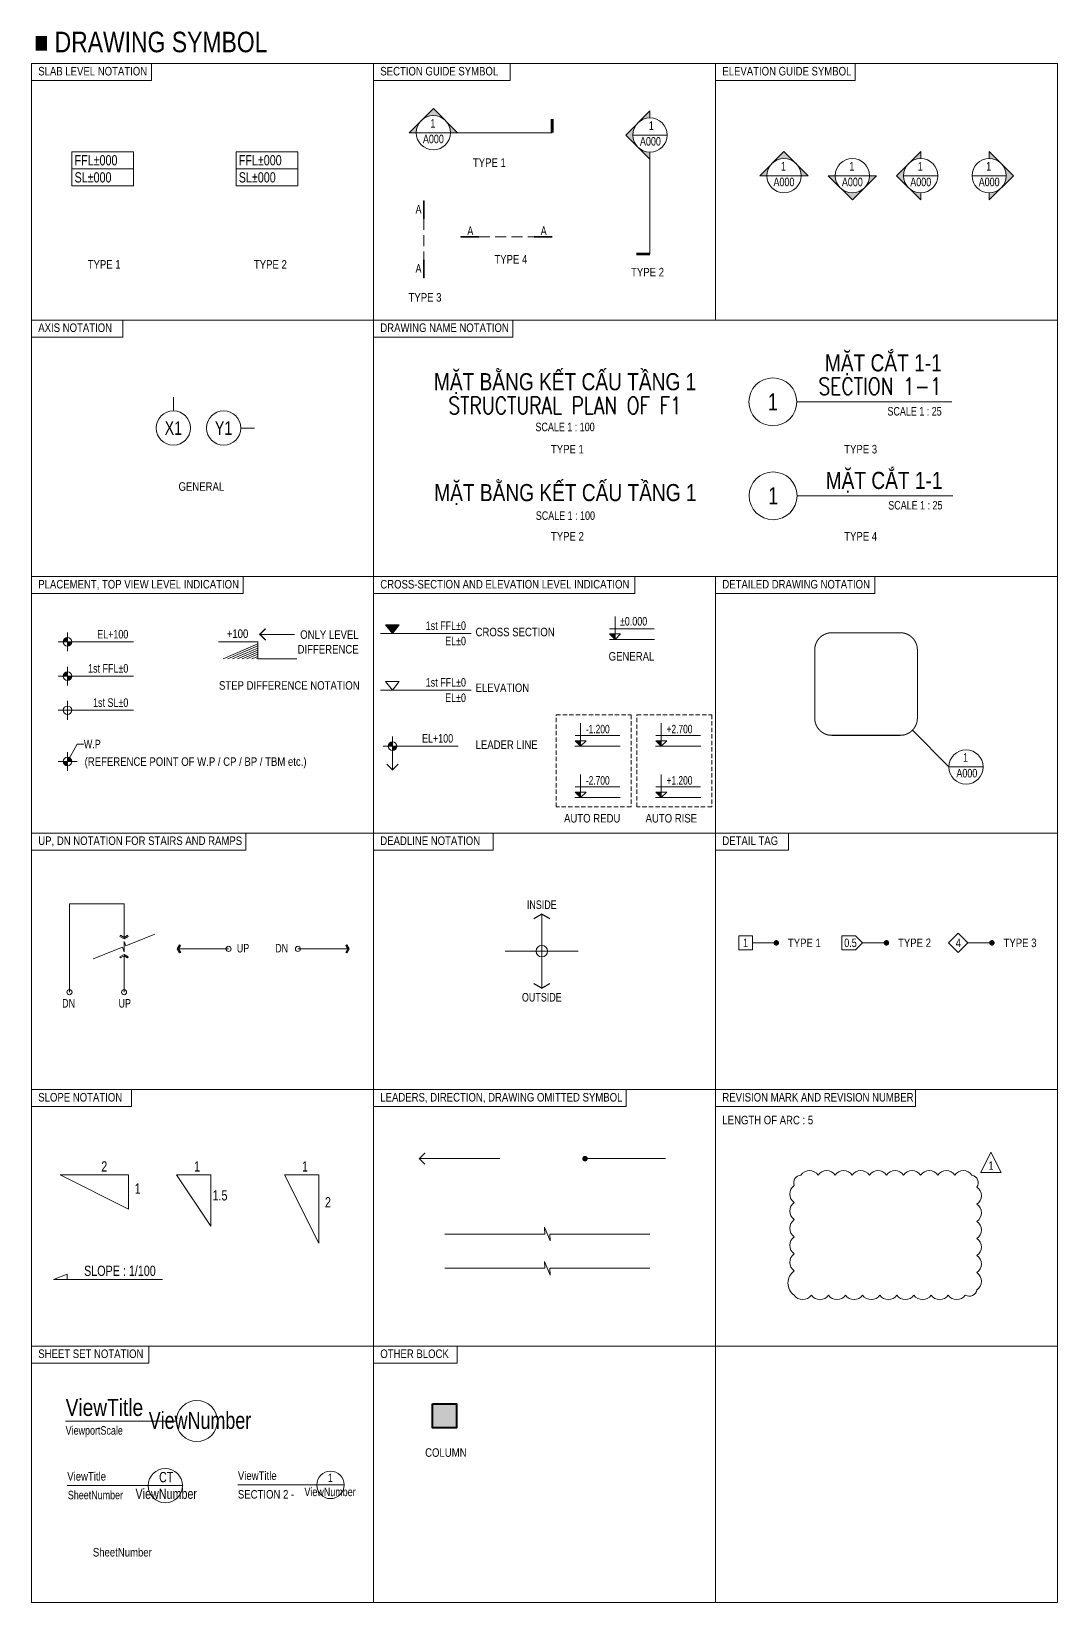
# Model space of a CAD drawing. Header units: millimetres. Extents: x -247377 to 927516, y -864259 to 155594.
# Drawn here: x -221923 to -191923, y 109657 to 155594 of the extents above; entities that cross this region are included whole.
import ezdxf
from ezdxf.enums import TextEntityAlignment as Align

# ---------------------------------------------------------------- set-up
doc = ezdxf.new("R2010")
doc.units = ezdxf.units.MM
doc.header["$MEASUREMENT"] = 0
for name, pattern in [('CEN', [62, 60, -1, 0, -1]), ('CENTER2', [1.125, 0.75, -0.125, 0.125, -0.125]), ('DASHED', [19.05, 12.7, -6.35]), ('HIDDEN2', [4.7625, 3.175, -1.5875])]:
    doc.linetypes.add(name, pattern=pattern)
for name, color, linetype, lineweight in [('NDC_FRAME', 7, 'Continuous', 20), ('NDC_S-COLUMN', 4, 'Continuous', 40), ('NDC_S_ANNO', 7, 'Continuous', 20), ('NDC_S_AXIS', 5, 'CENTER2', 13), ('NDC_S_DIM', 1, 'Continuous', 15), ('NDC_S_ENG TITLE', 3, 'Continuous', 20), ('NDC_S_HATCH COLUMN AND WALL', 251, 'Continuous', 13), ('NDC_S_HIDDEN', 8, 'HIDDEN2', 13), ('NDC_S_OPENING2', 9, 'DASHED', 13), ('NDC_S_SYMBOL', 1, 'Continuous', 15), ('NDC_S_TEXT SYMBOL', 7, 'Continuous', 20), ('NDC_S_THIN LINE', 8, 'Continuous', 9), ('NDC_S_VN TEXT', 7, 'Continuous', 20), ('NDC_S_VN TITLE', 6, 'Continuous', 35)]:
    doc.layers.add(name, color=color, linetype=linetype, lineweight=lineweight)
doc.layers.add('NDC_S_REVISION', color=18, linetype='Continuous', lineweight=20, plot=False)
doc.styles.add('kata_text', font='arial.ttf', dxfattribs={"width": 0.8})
doc.styles.add('NDC_ANNO', font='', dxfattribs={"width": 0.8})
doc.styles.add('NDC_DIM', font='', dxfattribs={"width": 0.75})
doc.styles.add('NDC_EN TXT', font='romans.shx', dxfattribs={"width": 0.8})
doc.styles.add('NDC_VIE TXT', font='arial.ttf', dxfattribs={"width": 0.8})
doc.styles.get('NDC_ANNO').set_extended_font_data('Dotum')
doc.styles.get('NDC_DIM').set_extended_font_data('Dotum')

# ---------------------------------------------------------------- blocks, each defined once
blk = doc.blocks.new('kata_block_CT')
blk.add_hatch(color=256).paths.add_polyline_path([(0, 1.6), (-1.61, 1.6), (0, 0)])
at = {"ltscale": 50}
h = blk.add_hatch(dxfattribs=at)
h.set_pattern_fill('ANSI31', color=8, scale=1.406251, style=0)
h.set_pattern_definition([(45, (0, 5e-12), (-3.157, 3.157), [])])
h.paths.add_polyline_path([(0, 1.6), (0, 0), (1.61, 1.6)])
at = {"color": 8, "ltscale": 50}
for p, q in [((11.56, 0), (-1.64, 0)), ((-1.59, 3.14), (11.47, 3.14))]:
    blk.add_line(p, q, dxfattribs=at)
for points in [[(0, 6.69), (0, 0)], [(0, 0), (-1.61, 1.6), (0, 1.6)], [(0, 0), (1.61, 1.6), (0, 1.6)]]:
    blk.add_lwpolyline(points, dxfattribs=at)
at = {"color": 3, "style": 'kata_text', "width": 0.8}
blk.add_attdef('CT', (1.41, 4.07), '', height=2.5, dxfattribs=at)
blk = doc.blocks.new('*U644')
at = {"layer": 'NDC_S_ANNO'}
blk.add_line((0, 0), (-32.36, 0), dxfattribs=at)
blk.add_circle((6, 0), 6, dxfattribs=at)
at = {"layer": 'NDC_S_TEXT SYMBOL', "color": 6, "linetype": 'ByBlock', "lineweight": -2, "style": 'NDC_VIE TXT', "width": 0.8, "flags": 8}
blk.add_attdef('VIEWTITLE', (-32.36, 1.47), '', height=5, dxfattribs=at)
at = {"layer": 'NDC_S_TEXT SYMBOL', "color": 0, "linetype": 'ByBlock', "lineweight": -2, "style": 'NDC_ANNO', "width": 0.8, "flags": 8}
blk.add_attdef('NO.', text='', height=5, dxfattribs=at).set_placement((6.92, 0.28), align=Align.MIDDLE)
at = {"layer": 'NDC_S_TEXT SYMBOL', "color": 3, "lineweight": 25, "style": 'NDC_ANNO', "width": 0.8, "flags": 8}
blk.add_attdef('SCALE', (-32.36, -4), '', height=2.5, dxfattribs=at)
blk = doc.blocks.new('*U645')
at = {"layer": 'NDC_S_ANNO'}
blk.add_line((10, 0), (-23.67, 0), dxfattribs=at)
blk.add_circle((5, 0), 5, dxfattribs=at)
at = {"layer": 'NDC_S_TEXT SYMBOL', "color": 6, "linetype": 'ByBlock', "lineweight": -2, "style": 'NDC_VIE TXT', "width": 0.8, "flags": 8}
blk.add_attdef('VIEWTITLE', (-23.67, 1.47), '', height=2.5, dxfattribs=at)
at = {"layer": 'NDC_S_TEXT SYMBOL', "linetype": 'ByBlock', "lineweight": -2, "style": 'NDC_ANNO', "width": 0.8, "flags": 8}
for tag, p in [('CHITIET', (5.27, 2.49)), ('NO.', (5.27, -2.31))]:
    blk.add_attdef(tag, text='', height=3, dxfattribs=at).set_placement(p, align=Align.MIDDLE)
at = {"layer": 'NDC_S_TEXT SYMBOL', "color": 3, "lineweight": 25, "style": 'NDC_ANNO', "width": 0.8, "flags": 8}
blk.add_attdef('C/REF', (-23.51, -4), '', height=2.5, dxfattribs=at)
blk = doc.blocks.new('*U646')
at = {"layer": 'NDC_S_ANNO'}
blk.add_line((4, 0), (-27.04, 0), dxfattribs=at)
blk.add_circle((0, 0), 4, dxfattribs=at)
at = {"layer": 'NDC_S_TEXT SYMBOL', "color": 0, "linetype": 'ByBlock', "lineweight": -2, "style": 'NDC_VIE TXT', "width": 0.8}
blk.add_attdef('TITLE', (-27.04, 1.47), '', height=2.5, dxfattribs=at)
at = {"layer": 'NDC_S_TEXT SYMBOL', "linetype": 'ByBlock', "lineweight": -2, "style": 'NDC_ANNO', "width": 0.8}
blk.add_attdef('DETT', text='', height=2.5, dxfattribs=at).set_placement((0, 2.09), align=Align.MIDDLE)
at = {"layer": 'NDC_S_TEXT SYMBOL', "color": 6, "linetype": 'ByBlock', "lineweight": -2, "style": 'NDC_VIE TXT', "width": 0.8}
blk.add_attdef('SECTDET2', (-27.04, -4), '', height=2.5, dxfattribs=at)
at = {"layer": 'NDC_S_TEXT SYMBOL', "color": 3, "lineweight": 25, "style": 'NDC_VIE TXT', "width": 0.8, "flags": 8}
blk.add_attdef('C/REF', (-11.59, -4), '', height=2.5, dxfattribs=at)
at = {"layer": 'NDC_S_TEXT SYMBOL', "color": 3, "lineweight": 35, "style": 'NDC_ANNO', "width": 0.8}
blk.add_attdef('NUMBER', text='', height=2.5, dxfattribs=at).set_placement((-0.11, -1.98), align=Align.MIDDLE)
blk = doc.blocks.new('Block Callout 3')
at = {"layer": 'NDC_S_TEXT SYMBOL', "color": 6, "ltscale": 0.005, "style": 'NDC_VIE TXT', "width": 0.8, "flags": 8}
blk.add_attdef('NUMBER', (0, 0), '', height=2.5, dxfattribs=at)
blk = doc.blocks.new('CD')
at = {"layer": 'NDC_S_ANNO'}
blk.add_hatch(color=3, dxfattribs=at).paths.add_polyline_path([(0, 160), (-161, 160), (0, 0)])
at = {"layer": 'NDC_S_ANNO', "ltscale": 50}
h = blk.add_hatch(dxfattribs=at)
h.set_pattern_fill('ANSI31', color=256, scale=140.625054, style=0)
h.set_pattern_definition([(45, (6e-10, 0), (-315.7, 315.7), [])])
h.paths.add_polyline_path([(0, 160), (0, 0), (161, 160)])
for p, q in [((1156, 0), (-164, 0)), ((-159, 314), (1147, 314))]:
    blk.add_line(p, q, dxfattribs=at)
for points in [[(0, 669), (0, 0)], [(0, 0), (-161, 160), (0, 160)], [(0, 0), (161, 160), (0, 160)]]:
    blk.add_lwpolyline(points, dxfattribs=at)
at = {"layer": 'NDC_S_TEXT SYMBOL', "color": 3, "style": 'NDC_DIM', "width": 0.7}
blk.add_attdef('COT', (154, 375), '', height=250, dxfattribs=at)
blk = doc.blocks.new('MARK3A')
at = {"layer": 'NDC_S_ANNO'}
h = blk.add_hatch(color=256, dxfattribs=at)
h.paths.add_polyline_path([(3.54, 3.54), (0, 7.07), (-3.54, 3.54, -0.414214)])
h.paths.add_polyline_path([(-7.07, 0), (-5, 0, -0.198912), (-3.54, 3.54)])
h.paths.add_polyline_path([(3.54, 3.54, -0.198912), (5, 0), (7.07, 0)])
for p, q in [((0, 7.07), (-7.07, 0)), ((7.07, 0), (0, 7.07)), ((-7.07, 0), (-5, 0)), ((5, 0), (-5, 0)), ((5, 0), (7.07, 0))]:
    blk.add_line(p, q, dxfattribs=at)
blk.add_circle((0, 0), 5, dxfattribs=at)
blk = doc.blocks.new('MARK3B')
at = {"layer": 'NDC_S_ANNO'}
h = blk.add_hatch(color=256, dxfattribs=at)
h.paths.add_polyline_path([(-3.54, -3.54), (-7.07, 0), (-3.54, 3.54, 0.414214)])
h.paths.add_polyline_path([(0, 7.07), (0, 5, 0.198912), (-3.54, 3.54)])
h.paths.add_polyline_path([(-3.54, -3.54, 0.198912), (0, -5), (0, -7.07)])
for p, q in [((-7.07, 0), (0, 7.07)), ((0, 7.07), (0, 5)), ((0, -7.07), (-7.07, 0)), ((-5, 0), (5, 0)), ((0, -5), (0, -7.07))]:
    blk.add_line(p, q, dxfattribs=at)
blk.add_circle((0, 0), 5, dxfattribs=at)
blk = doc.blocks.new('TAG')
at = {"layer": 'NDC_S_ANNO', "linetype": 'CEN'}
blk.add_line((0, 0), (27.66, 0), dxfattribs=at)
at = {"layer": 'NDC_S_ANNO', "const_width": 0.8}
blk.add_lwpolyline([(27.66, 0), (27.66, 4)], dxfattribs=at)
blk = doc.blocks.new('MARK-P1')
at = {"layer": 'NDC_S_ANNO'}
h = blk.add_hatch(color=256, dxfattribs=at)
h.paths.add_polyline_path([(0, 1.25, 0.414214), (-1.25, 0), (0, 0)])
h.paths.add_polyline_path([(1.25, 0), (0, 0), (0, -1.25, 0.414214)])
for p, q in [((-2.75, 0), (2.75, 0)), ((0, 2.75), (0, -2.75))]:
    blk.add_line(p, q, dxfattribs=at)
blk.add_circle((0, 0), 1.25, dxfattribs=at)
blk = doc.blocks.new('MARK-P2')
at = {"layer": 'NDC_S_ANNO'}
for p, q in [((-2.75, 0), (2.75, 0)), ((0, 2.75), (0, -2.75))]:
    blk.add_line(p, q, dxfattribs=at)
blk.add_circle((0, 0), 1.25, dxfattribs=at)
blk = doc.blocks.new('MARK-P3')
at = {"layer": 'NDC_S_ANNO'}
h = blk.add_hatch(color=256, dxfattribs=at)
h.paths.add_polyline_path([(1.25, 0, 0.414214), (0, 1.25), (0, 0)])
h.paths.add_polyline_path([(0, -1.25), (0, 0), (-1.25, 0, 0.414214)])
for p, q in [((2.75, 0), (-2.75, 0)), ((0, 2.75), (0, -2.75))]:
    blk.add_line(p, q, dxfattribs=at)
blk.add_circle((0, 0), 1.25, dxfattribs=at)
blk = doc.blocks.new('MARK4')
at = {"layer": 'NDC_S_ANNO'}
blk.add_line((-5, 0), (5, 0), dxfattribs=at)
blk.add_circle((0, 0), 5, dxfattribs=at)
blk = doc.blocks.new('A$C13D16E50')
at = {"layer": 'NDC_S_ANNO'}
blk.add_hatch(color=256, dxfattribs=at).paths.add_polyline_path([(0, 0), (-2, 2.5), (2, 2.5)])
blk.add_lwpolyline([(0, 0), (-2, 2.5), (2, 2.5)], close=True, dxfattribs=at)
blk = doc.blocks.new('*U634')
at = {"layer": 'NDC_S_SYMBOL'}
blk.add_line((0, 5), (0, 9), dxfattribs=at)
blk.add_circle((0, 0), 5, dxfattribs=at)
at = {"layer": 'NDC_S_TEXT SYMBOL', "color": 7, "style": 'NDC_ANNO', "width": 0.8}
blk.add_attdef('GRID', text='', height=4, dxfattribs=at).set_placement((0, 0), align=Align.MIDDLE)
blk = doc.blocks.new('*U635')
at = {"layer": 'NDC_S_SYMBOL'}
blk.add_line((5, 0), (9, 0), dxfattribs=at)
blk.add_circle((0, 0), 5, dxfattribs=at)
at = {"layer": 'NDC_S_TEXT SYMBOL', "color": 7, "style": 'NDC_ANNO', "width": 0.8}
blk.add_attdef('GRID', text='', height=4, rotation=270, dxfattribs=at).set_placement((0, 0), align=Align.MIDDLE)
blk = doc.blocks.new('*U636')
at = {"layer": 'NDC_S_ANNO', "linetype": 'ByBlock', "lineweight": -2}
blk.add_line((0, 4.36), (0, -1), dxfattribs=at)
at = {"layer": 'NDC_S_ANNO', "ltscale": 0.005, "const_width": 0.5}
blk.add_lwpolyline([(0, -1), (0, 4.36)], dxfattribs=at)
at = {"layer": 'NDC_S_TEXT SYMBOL', "linetype": 'ByBlock', "lineweight": -2, "style": 'NDC_ANNO', "width": 0.8}
blk.add_attdef('DETAIL', text='', height=2.5, dxfattribs=at).set_placement((-0.64, 1.82), align=Align.MIDDLE_RIGHT)
blk = doc.blocks.new('*U637')
at = {"layer": 'NDC_S_ANNO', "color": 0, "linetype": 'ByBlock', "lineweight": -2}
blk.add_line((-4.36, 0), (1, 0), dxfattribs=at)
at = {"layer": 'NDC_S_ANNO', "ltscale": 0.005, "const_width": 0.5}
blk.add_lwpolyline([(1, 0), (-4.36, 0)], dxfattribs=at)
at = {"layer": 'NDC_S_TEXT SYMBOL', "linetype": 'ByBlock', "lineweight": -2, "style": 'NDC_ANNO', "width": 0.8}
blk.add_attdef('DETAIL', text='', height=2.5, dxfattribs=at).set_placement((-0.64, 1.82), align=Align.MIDDLE_RIGHT)
blk = doc.blocks.new('Drawing name_symbol')
at = {"layer": 'NDC_S_ENG TITLE', "style": 'NDC_EN TXT', "width": 0.8}
blk.add_attdef('SECTDET1', text='', height=5, dxfattribs=at).set_placement((0, 1.01), align=Align.CENTER)
at = {"layer": 'NDC_S_TEXT SYMBOL', "lineweight": 25, "style": 'NDC_ANNO', "width": 0.8}
blk.add_attdef('SSCALE', text='', height=2.5, dxfattribs=at).set_placement((0, -4), align=Align.CENTER)
at = {"layer": 'NDC_S_VN TITLE', "style": 'NDC_VIE TXT', "width": 0.8}
blk.add_attdef('SECTDET2', text='', height=5, dxfattribs=at).set_placement((0, 7.97), align=Align.CENTER)
blk = doc.blocks.new('Drawing name_symbol2')
at = {"layer": 'NDC_S_TEXT SYMBOL', "style": 'NDC_ANNO', "width": 0.8}
blk.add_attdef('SSCALE', text='', height=2.5, dxfattribs=at).set_placement((0, -4), align=Align.CENTER)
at = {"layer": 'NDC_S_VN TITLE', "style": 'NDC_VIE TXT', "width": 0.8}
blk.add_attdef('SECTDET1', text='', height=5, dxfattribs=at).set_placement((0, 1.47), align=Align.CENTER)
blk = doc.blocks.new('*U640')
at = {"layer": 'NDC_S_ANNO'}
blk.add_line((0, 0), (45.36, 0), dxfattribs=at)
blk.add_circle((-7, 0), 7, dxfattribs=at)
at = {"layer": 'NDC_S_ENG TITLE', "style": 'NDC_EN TXT', "width": 0.8}
blk.add_attdef('SECTDET1', text='', height=5, dxfattribs=at).set_placement((42.36, 4.57), align=Align.MIDDLE_RIGHT)
at = {"layer": 'NDC_S_TEXT SYMBOL', "style": 'NDC_ANNO', "width": 0.8}
blk.add_attdef('DETT', text='', height=5, dxfattribs=at).set_placement((-7, 0), align=Align.MIDDLE)
blk.add_attdef('SSCALE', text='', height=2.5, dxfattribs=at).set_placement((42.36, -1.5), align=Align.TOP_RIGHT)
at = {"layer": 'NDC_S_VN TITLE', "style": 'NDC_VIE TXT', "width": 0.8}
blk.add_attdef('SECTDET2', text='', height=5, dxfattribs=at).set_placement((42.36, 11.4), align=Align.MIDDLE_RIGHT)
blk = doc.blocks.new('*U642')
at = {"layer": 'NDC_S_ANNO'}
blk.add_line((0, 0), (45.52, 0), dxfattribs=at)
blk.add_circle((-7, 0), 7, dxfattribs=at)
at = {"layer": 'NDC_S_TEXT SYMBOL', "style": 'NDC_ANNO', "width": 0.8}
blk.add_attdef('DETT', text='', height=5, dxfattribs=at).set_placement((-7, 0), align=Align.MIDDLE)
blk.add_attdef('SSCALE', text='', height=2.5, dxfattribs=at).set_placement((42.52, -1.5), align=Align.TOP_RIGHT)
at = {"layer": 'NDC_S_VN TITLE', "style": 'NDC_VIE TXT', "width": 0.8}
blk.add_attdef('SECTDET1', text='', height=5, dxfattribs=at).set_placement((42.52, 7), align=Align.TOP_RIGHT)
blk = doc.blocks.new('cot')
at = {"layer": 'NDC_S_HATCH COLUMN AND WALL', "ltscale": 0.005}
h = blk.add_hatch(color=256, dxfattribs=at)
h.dxf.hatch_style = 1
h.paths.add_polyline_path([(-0.5, 0.5), (0.5, 0.5), (0.5, -0.5), (-0.5, -0.5)])
at = {"layer": 'NDC_S-COLUMN', "ltscale": 0.005}
blk.add_lwpolyline([(-0.5, 0.5), (0.5, 0.5), (0.5, -0.5), (-0.5, -0.5)], close=True, dxfattribs=at)

msp = doc.modelspace()

# ---------------------------------------------------------------- hatches: boundary and pattern name
at = {"layer": 'NDC_S_ANNO'}
h = msp.add_hatch(dxfattribs=at)
h.set_pattern_fill('LINE', color=8, scale=1000, angle=45, style=0)
h.set_pattern_definition([(45, (-4637646216.45, -1496690173.77), (-88.3883476483, 88.3883476483), [])])
h.paths.add_polyline_path([(-216453.6, 137745.4), (-215309, 137745.4), (-215309, 137245.4), (-216453.6, 137245.4)])

# ---------------------------------------------------------------- linework, layer by layer
at = {"layer": 'NDC_FRAME'}
for p, q in [((-221923.3, 109656.6), (-221923.3, 154656.6)), ((-191923.3, 154656.6), (-221923.3, 154656.6)), ((-218409.1, 154156.6), (-218409.1, 154656.6)), ((-211923.3, 154656.6), (-211923.3, 109656.6)), ((-207923.3, 154156.6), (-207923.3, 154656.6)), ((-201923.3, 154656.6), (-201923.3, 147156.6)), ((-197844.2, 154156.6), (-197844.2, 154656.6)), ((-191923.3, 154656.6), (-191923.3, 109656.6)), ((-221923.3, 154156.6), (-218409.1, 154156.6)), ((-211923.3, 154156.6), (-207923.3, 154156.6)), ((-201923.3, 154156.6), (-197844.2, 154156.6)), ((-221923.3, 147156.6), (-191923.3, 147156.6)), ((-219247.5, 146656.6), (-219247.5, 147156.6)), ((-207851.7, 146656.6), (-207851.7, 147156.6)), ((-221923.3, 146656.6), (-219247.5, 146656.6)), ((-211923.3, 146656.6), (-207851.7, 146656.6)), ((-221923.3, 139656.6), (-191923.3, 139656.6)), ((-215730.9, 139156.6), (-215730.9, 139656.6)), ((-204278.6, 139156.6), (-204278.6, 139656.6)), ((-201923.3, 139656.6), (-201923.3, 109656.6)), ((-197263.4, 139156.6), (-197263.4, 139656.6)), ((-221923.3, 139156.6), (-215730.9, 139156.6)), ((-211923.3, 139156.6), (-204278.6, 139156.6)), ((-201923.3, 139156.6), (-197263.4, 139156.6)), ((-221923.3, 132156.6), (-191923.3, 132156.6)), ((-215653.2, 131656.6), (-215653.2, 132156.6)), ((-208423.3, 131656.6), (-208423.3, 132156.6)), ((-199787.5, 131656.6), (-199787.5, 132156.6)), ((-221923.3, 131656.6), (-215653.2, 131656.6)), ((-211923.3, 131656.6), (-208423.3, 131656.6)), ((-201923.3, 131656.6), (-199787.5, 131656.6)), ((-221923.3, 124656.6), (-191923.3, 124656.6)), ((-219001.1, 124156.6), (-219001.1, 124656.6)), ((-204538.7, 124156.6), (-204538.7, 124656.6)), ((-196080.9, 124156.6), (-196080.9, 124656.6)), ((-221923.3, 124156.6), (-219001.1, 124156.6)), ((-211923.3, 124156.6), (-204538.7, 124156.6)), ((-201923.3, 124156.6), (-196080.9, 124156.6)), ((-221923.3, 117156.6), (-191923.3, 117156.6)), ((-218488, 116656.6), (-218488, 117156.6)), ((-209472.3, 116656.6), (-209472.3, 117156.6)), ((-221923.3, 116656.6), (-218488, 116656.6)), ((-211923.3, 116656.6), (-209472.3, 116656.6)), ((-221923.3, 109656.6), (-191923.3, 109656.6))]:
    msp.add_line(p, q, dxfattribs=at)
at = {"layer": 'NDC_S_ANNO'}
for p, q in [((-220737.9, 152075.1), (-220737.9, 151075.1)), ((-220737.9, 151075.1), (-220737.9, 152075.1)), ((-215937.3, 152075.1), (-215937.3, 151075.1)), ((-215937.3, 151075.1), (-215937.3, 152075.1)), ((-220737.9, 151575.1), (-218937.9, 151575.1)), ((-215937.3, 151575.1), (-214137.3, 151575.1)), ((-215245.4, 137963), (-214230.2, 137963)), ((-209069.3, 137994.7), (-211719.3, 137994.7)), ((-220590.8, 137745.4), (-218940.8, 137745.4)), ((-220590.8, 136745.4), (-218940.8, 136745.4)), ((-209069.3, 136336.4), (-211719.3, 136336.4)), ((-220590.8, 135745.4), (-218940.8, 135745.4)), ((-196168.9, 135159.6), (-195099, 134089.7)), ((-220590.8, 134759.4), (-220865.8, 134245.4)), ((-220590.8, 134759.4), (-220390.8, 134759.4)), ((-211094.3, 134699.3), (-209444.3, 134699.3)), ((-211369.3, 134004.7), (-211369.3, 134424.3)), ((-220811.6, 130091.2), (-219214.3, 130091.2)), ((-220811.6, 130091.2), (-220811.6, 127504.3)), ((-219214.3, 130091.2), (-219214.3, 129106.4)), ((-207002.1, 127620.2), (-207002.1, 129786.9)), ((-216159.7, 128769.3), (-217619.3, 128769.3)), ((-214132.5, 128769.3), (-212672.9, 128769.3)), ((-205935, 128703.5), (-208069.2, 128703.5)), ((-200846.4, 128946), (-200146.4, 128946)), ((-196926.3, 128946), (-197626.3, 128946)), ((-194542.2, 128946), (-193842.2, 128946)), ((-219214.4, 127504.3), (-219214.4, 128565.6))]:
    msp.add_line(p, q, dxfattribs=at)
for points in [[(-220737.9, 152075.1), (-218937.9, 152075.1), (-218937.9, 151075.1), (-220737.9, 151075.1)], [(-215937.3, 152075.1), (-214137.3, 152075.1), (-214137.3, 151075.1), (-215937.3, 151075.1)], [(-216453.6, 137745.4), (-215309, 137745.4), (-215309, 137245.4), (-214164.3, 137245.4)], [(-211369.3, 136336.4), (-211569.3, 136586.4), (-211169.3, 136586.4), (-211369.3, 136336.4)], [(-218314.4, 129196), (-219165.5, 128855.5), (-219214.4, 128986), (-219214.4, 128686), (-219263.3, 128816.4), (-220114.4, 128476)], [(-219111.6, 129165.5), (-219094.1, 129135.2), (-219214.4, 129066), (-219334.4, 129135.3), (-219316.9, 129165.6), (-219214.3, 129106.4), (-219111.6, 129165.5)], [(-201246.4, 129146), (-200846.4, 129146), (-200846.4, 128746), (-201246.4, 128746), (-201246.4, 129146)], [(-197826.3, 129146), (-197626.3, 128946), (-197826.3, 128746), (-198226.3, 128746), (-198226.3, 129146), (-197826.3, 129146)], [(-195107.9, 128946), (-194825, 129228.8), (-194542.2, 128946), (-194825, 128663.2), (-195107.9, 128946)], [(-217560.2, 128872.1), (-217590.5, 128889.6), (-217659.7, 128769.3), (-217590.4, 128649.3), (-217560.1, 128666.8), (-217619.3, 128769.3), (-217560.2, 128872.1)], [(-212732, 128872), (-212701.7, 128889.5), (-212632.5, 128769.2), (-212701.8, 128649.2), (-212732.1, 128666.7), (-212672.9, 128769.3), (-212732, 128872)], [(-219111.6, 128506.5), (-219094.1, 128536.8), (-219214.4, 128606), (-219334.4, 128536.7), (-219316.9, 128506.4), (-219214.3, 128565.6), (-219111.6, 128506.5)], [(-220880.2, 119106.9), (-220880.2, 119256.9), (-221280.2, 119106.9), (-218089, 119106.9)]]:
    msp.add_lwpolyline(points, dxfattribs=at)
for points, const_width in [([(-215078.7, 138129.6), (-215245.4, 137963), (-215078.7, 137796.3)], 41.7), ([(-211202.7, 134171.4), (-211369.3, 134004.7), (-211536, 134171.4)], 35), ([(-207239.5, 129649.8), (-207002.1, 129786.9), (-206764.8, 129649.8)], 35), ([(-207239.5, 127757.2), (-207002.1, 127620.2), (-206764.8, 127757.2)], 35)]:
    msp.add_lwpolyline(points, dxfattribs=dict(at, const_width=const_width))
at = {"layer": 'NDC_S_ANNO', "linetype": 'HIDDEN2', "ltscale": 100, "const_width": 30}
msp.add_lwpolyline([(-196022.5, 135513.2, -0.4142136), (-196522.5, 135013.2), (-198522.5, 135013.2, -0.4142136), (-199022.5, 135513.2), (-199022.5, 137513.2, -0.4142136), (-198522.5, 138013.2), (-196522.5, 138013.2, -0.4142136), (-196022.5, 137513.2)], format="xyb", close=True, dxfattribs=at)
at = {"layer": 'NDC_S_ANNO', "const_width": 80}
for points in [[(-200186.4, 128946, 1), (-200106.4, 128946, 1)], [(-196966.3, 128946, 1), (-196886.3, 128946, 1)], [(-193882.2, 128946, 1), (-193802.2, 128946, 1)]]:
    msp.add_lwpolyline(points, format="xyb", close=True, dxfattribs=at)
at = {"layer": 'NDC_S_ANNO'}
for points in [[(-219087.2, 122162.8), (-219087.2, 121162.8), (-221087.2, 122162.8)], [(-216680.7, 122162.8), (-216680.7, 120662.8), (-217680.7, 122162.8)], [(-213524.6, 122162.8), (-213524.6, 120162.8), (-214524.6, 122162.8)]]:
    msp.add_lwpolyline(points, close=True, dxfattribs=at)
for centre, radius in [((-216159.7, 128769.3), 75), ((-214132.5, 128769.3), 75), ((-207002.1, 128703.5), 166.7), ((-220811.6, 127504.3), 75), ((-219214.4, 127504.3), 75)]:
    msp.add_circle(centre, radius, dxfattribs=at)
at = {"layer": 'NDC_S_HIDDEN', "ltscale": 100}
for p, q in [((-210454.6, 150111.2), (-210454.6, 148918.4)), ((-208840.8, 149584.6), (-207231.3, 149584.6))]:
    msp.add_line(p, q, dxfattribs=at)
at = {"layer": 'NDC_S_OPENING2', "ltscale": 10, "elevation": 0}
for points in [[(-206581.1, 135617.2), (-204390.1, 135617.2), (-204390.1, 132920.4), (-206581.1, 132920.4)], [(-204222.2, 135617.2), (-202031.2, 135617.2), (-202031.2, 132920.4), (-204222.2, 132920.4)]]:
    msp.add_lwpolyline(points, close=True, dxfattribs=at)
at = {"layer": 'NDC_S_REVISION'}
msp.add_lwpolyline([(-193869.7, 122826.6), (-194169.7, 122226.6), (-193569.7, 122226.6)], close=True, dxfattribs=at)
msp.add_lwpolyline([(-199622, 118645.5, 0.5205671), (-199122, 118645.5, 0.5205671), (-198622, 118645.5, 0.5205671), (-198122, 118645.5, 0.5205671), (-197622, 118645.5, 0.5205671), (-197122, 118645.5, 0.5205671), (-196622, 118645.5, 0.5205671), (-196122, 118645.5, 0.5205671), (-195622, 118645.5, 0.5205671), (-195122, 118645.5, 0.5205671), (-194622, 118645.5, 0.5205671), (-194279.3, 118802.8, 0.5205671), (-194279.3, 119302.8, 0.5205671), (-194279.3, 119802.8, 0.5205671), (-194279.3, 120302.8, 0.5205671), (-194279.3, 120802.8, 0.5205671), (-194279.3, 121302.8, 0.5205671), (-194279.3, 121802.8, 0.5205671), (-194425.9, 122156.1, 0.5205671), (-194925.9, 122156.1, 0.5205671), (-195425.9, 122156.1, 0.5205671), (-195925.9, 122156.1, 0.5205671), (-196425.9, 122156.1, 0.5205671), (-196925.9, 122156.1, 0.5205671), (-197425.9, 122156.1, 0.5205671), (-197925.9, 122156.1, 0.5205671), (-198425.9, 122156.1, 0.5205671), (-198925.9, 122156.1, 0.5205671), (-199425.9, 122156.1, 0.5205671), (-199622, 121852.2, 0.5205671), (-199622, 121352.2, 0.5205671), (-199622, 120852.2, 0.5205671), (-199622, 120352.2, 0.5205671), (-199622, 119852.2, 0.5205671), (-199622, 119352.2, 0.5205671)], format="xyb", close=True, dxfattribs=at)
at = {"layer": 'NDC_S_SYMBOL'}
for p, q in [((-210584.1, 122637.4), (-208228.7, 122637.4)), ((-205738.7, 122637.4), (-203383.2, 122637.4))]:
    msp.add_line(p, q, dxfattribs=at)
at = {"layer": 'NDC_S_SYMBOL', "const_width": 35}
msp.add_lwpolyline([(-210417.5, 122470.7), (-210584.1, 122637.4), (-210417.5, 122804)], dxfattribs=at)
at = {"layer": 'NDC_S_SYMBOL', "const_width": 80}
msp.add_lwpolyline([(-205778.7, 122637.4, 1), (-205698.7, 122637.4, 1)], format="xyb", close=True, dxfattribs=at)
at = {"layer": 'NDC_S_SYMBOL'}
for points in [[(-209840.9, 120431.6), (-206916.6, 120431.6), (-206920.9, 120631.6), (-206760.9, 120231.6), (-206765.3, 120431.6), (-203840.9, 120431.6)], [(-209840.9, 119431.6), (-206916.6, 119431.6), (-206920.9, 119631.6), (-206760.9, 119231.6), (-206765.3, 119431.6), (-203840.9, 119431.6)]]:
    msp.add_lwpolyline(points, dxfattribs=at)

# ---------------------------------------------------------------- block references
at = {"xscale": 700, "yscale": 700}
msp.add_blockref('cot', (-209848.6, 115115.7), dxfattribs=at)
at = {"ltscale": 0.005}
ref = msp.add_blockref('Block Callout 3', (-220127.9, 111002.8), dxfattribs=dict(at, xscale=100, yscale=100, zscale=100))
ref.add_attrib('NUMBER', 'SheetNumber', (-220127.9, 111002.8), dxfattribs={"layer": 'NDC_S_TEXT SYMBOL', "color": 6, "ltscale": 0.005, "height": 250, "style": 'NDC_VIE TXT', "width": 0.8})
at = {"layer": 'NDC_S_ANNO', "yscale": 100, "zscale": 100}
for name, p, xscale in [('MARK3A', (-210172.4, 152632.5), 100), ('TAG', (-209465.3, 152632.5), 100), ('MARK3B', (-203841, 152563.2), 100), ('MARK3B', (-195923.3, 151375.4), 100), ('MARK3B', (-193923.3, 151375.4), -100), ('MARK-P1', (-220865.8, 137745.4), 100), ('A$C13D16E50', (-211369.3, 137994.7), 100), ('MARK-P1', (-220865.8, 136745.4), 100), ('MARK-P2', (-220865.8, 135745.4), 100), ('MARK-P1', (-211369.3, 134699.3), 100), ('MARK-P3', (-220865.8, 134245.4), 100), ('MARK4', (-194599, 134089.7), 100)]:
    msp.add_blockref(name, p, dxfattribs=dict(at, xscale=xscale))
at = {"layer": 'NDC_S_ANNO', "xscale": -100, "yscale": 100, "zscale": 100, "rotation": 90}
msp.add_blockref('TAG', (-203841, 151856.1), dxfattribs=at)
at = {"layer": 'NDC_S_ANNO', "xscale": 100, "yscale": 100, "zscale": 100}
msp.add_blockref('Drawing name_symbol', (-206322.1, 144305.2), dxfattribs=at).add_auto_attribs({'SECTDET1': 'STRUCTURAL PLAN OF F1', 'SECTDET2': 'MẶT BẰNG KẾT CẤU TẦNG 1', 'SSCALE': 'SCALE 1 : 100'})
at = {"layer": 'NDC_S_ANNO'}
ref = msp.add_blockref('kata_block_CT', (-204860, 137815.9), dxfattribs=dict(at, xscale=100, yscale=100, zscale=100))
ref.add_attrib('CT', '%%p0.000', (-204719, 138222.7), dxfattribs={"layer": 'NDC_S_TEXT SYMBOL', "color": 3, "height": 250, "style": 'NDC_ANNO', "width": 0.8})
ref = msp.add_blockref('*U644', (-217686.8, 114965.4), dxfattribs=dict(at, xscale=100, yscale=100, zscale=100))
ref.add_attrib('VIEWTITLE', 'ViewTitle', (-220922.4, 115112.5), dxfattribs={"layer": 'NDC_S_TEXT SYMBOL', "color": 6, "linetype": 'ByBlock', "lineweight": -2, "height": 500, "style": 'NDC_VIE TXT', "width": 0.8})
ref.add_attrib('NO.', 'ViewNumber', dxfattribs={"layer": 'NDC_S_TEXT SYMBOL', "color": 0, "linetype": 'ByBlock', "lineweight": -2, "height": 500, "style": 'NDC_ANNO', "width": 0.8}).set_placement((-216995.2, 114993.3), align=Align.MIDDLE)
ref.add_attrib('SCALE', 'ViewportScale', (-220922.4, 114565.5), dxfattribs={"layer": 'NDC_S_TEXT SYMBOL', "color": 3, "lineweight": 25, "height": 250, "style": 'NDC_ANNO', "width": 0.8})
at = {"layer": 'NDC_S_AXIS', "xscale": 100, "yscale": 100, "zscale": 100}
msp.add_blockref('*U634', (-217772, 143998.6), dxfattribs=at).add_auto_attribs({'GRID': 'X1'})
at = {"layer": 'NDC_S_AXIS'}
ref = msp.add_blockref('*U635', (-216304.8, 143998.6), dxfattribs=dict(at, xscale=100, yscale=100, zscale=100))
ref.add_attrib('GRID', 'Y1', dxfattribs={"layer": 'NDC_S_TEXT SYMBOL', "color": 7, "height": 400, "style": 'NDC_ANNO', "width": 0.8}).set_placement((-216304.8, 143998.6), align=Align.MIDDLE)
at = {"layer": 'NDC_S_DIM'}
ref = msp.add_blockref('CD', (-205868.5, 134695.4), dxfattribs=at)
ref.add_attrib('COT', '-1.200', (-205714.5, 135070), dxfattribs={"layer": '0', "color": 3, "height": 250, "style": 'NDC_DIM', "width": 0.75})
ref = msp.add_blockref('CD', (-203509.6, 134695.4), dxfattribs=at)
ref.add_attrib('COT', '+2.700', (-203355.6, 135070), dxfattribs={"layer": '0', "color": 3, "height": 250, "style": 'NDC_DIM', "width": 0.75})
ref = msp.add_blockref('CD', (-205868.5, 133195.4), dxfattribs=at)
ref.add_attrib('COT', '-2.700', (-205714.5, 133570), dxfattribs={"layer": '0', "color": 3, "height": 250, "style": 'NDC_DIM', "width": 0.75})
ref = msp.add_blockref('CD', (-203509.6, 133195.4), dxfattribs=at)
ref.add_attrib('COT', '+1.200', (-203355.6, 133570), dxfattribs={"layer": '0', "color": 3, "height": 250, "style": 'NDC_DIM', "width": 0.75})
at = {"layer": 'NDC_S_SYMBOL', "xscale": 100, "yscale": 100, "zscale": 100}
msp.add_blockref('MARK3A', (-199923.3, 151375.4), dxfattribs=at)
at = {"layer": 'NDC_S_SYMBOL', "xscale": 100, "yscale": 100, "zscale": 100, "rotation": 180}
msp.add_blockref('MARK3A', (-197923.3, 151375.4), dxfattribs=at)
at = {"layer": 'NDC_S_SYMBOL', "xscale": 100, "yscale": 100, "zscale": 100}
for name, p in [('*U636', (-210454.6, 150211.2)), ('*U637', (-208940.8, 149584.3)), ('*U637', (-206795.6, 149584.3)), ('*U636', (-210454.6, 148482.7))]:
    msp.add_blockref(name, p, dxfattribs=at).add_auto_attribs({'DETAIL': 'A'})
at = {"layer": 'NDC_S_THIN LINE', "xscale": 100, "yscale": 100, "zscale": 100}
for name, p, values in [('*U640', (-199547.4, 144763.5), {'SECTDET1': 'SECTION 1-1', 'SECTDET2': 'MẶT CẮT 1-1', 'DETT': '1', 'SSCALE': 'SCALE 1 : 25'}), ('*U642', (-199539.5, 142016.3), {'SECTDET1': 'MẶT CẮT 1-1', 'DETT': '1', 'SSCALE': 'SCALE 1 : 25'}), ('Drawing name_symbol2', (-206312.5, 141713.1), {'SECTDET1': 'MẶT BẰNG KẾT CẤU TẦNG 1', 'SSCALE': 'SCALE 1 : 100'})]:
    msp.add_blockref(name, p, dxfattribs=at).add_auto_attribs(values)
at = {"layer": 'NDC_S_THIN LINE'}
ref = msp.add_blockref('*U645', (-218508.6, 113075.8), dxfattribs=dict(at, xscale=100, yscale=100, zscale=100))
ref.add_attrib('VIEWTITLE', 'ViewTitle', (-220875.8, 113222.9), dxfattribs={"layer": 'NDC_S_TEXT SYMBOL', "color": 6, "linetype": 'ByBlock', "lineweight": -2, "height": 250, "style": 'NDC_VIE TXT', "width": 0.8})
ref.add_attrib('CHITIET', 'CT', dxfattribs={"layer": 'NDC_S_TEXT SYMBOL', "linetype": 'ByBlock', "lineweight": -2, "height": 300, "style": 'NDC_ANNO', "width": 0.8}).set_placement((-217981.7, 113324.8), align=Align.MIDDLE)
ref.add_attrib('C/REF', 'SheetNumber', (-220859.6, 112675.9), dxfattribs={"layer": 'NDC_S_TEXT SYMBOL', "color": 3, "lineweight": 25, "height": 250, "style": 'NDC_ANNO', "width": 0.8})
ref.add_attrib('NO.', 'ViewNumber', dxfattribs={"layer": 'NDC_S_TEXT SYMBOL', "linetype": 'ByBlock', "lineweight": -2, "height": 300, "style": 'NDC_ANNO', "width": 0.8}).set_placement((-217981.7, 112844.7), align=Align.MIDDLE)
ref = msp.add_blockref('*U646', (-213182.2, 113096.3), dxfattribs=dict(at, xscale=100, yscale=100, zscale=100))
ref.add_attrib('TITLE', 'ViewTitle', (-215886.7, 113243.3), dxfattribs={"layer": 'NDC_S_TEXT SYMBOL', "color": 0, "linetype": 'ByBlock', "lineweight": -2, "height": 250, "style": 'NDC_VIE TXT', "width": 0.8})
ref.add_attrib('SECTDET2', 'SECTION 2', (-215886.7, 112696.4), dxfattribs={"layer": 'NDC_S_TEXT SYMBOL', "color": 6, "linetype": 'ByBlock', "lineweight": -2, "height": 250, "style": 'NDC_VIE TXT', "width": 0.8})
ref.add_attrib('DETT', '1', dxfattribs={"layer": 'NDC_S_TEXT SYMBOL', "linetype": 'ByBlock', "lineweight": -2, "height": 250, "style": 'NDC_ANNO', "width": 0.8}).set_placement((-213182.2, 113305.2), align=Align.MIDDLE)
ref.add_attrib('NUMBER', 'ViewNumber', dxfattribs={"layer": 'NDC_S_TEXT SYMBOL', "color": 3, "lineweight": 35, "height": 250, "style": 'NDC_ANNO', "width": 0.8}).set_placement((-213193.1, 112898.1), align=Align.MIDDLE)
ref.add_attrib('C/REF', '-', (-214340.9, 112696.4), dxfattribs={"layer": 'NDC_S_TEXT SYMBOL', "color": 3, "lineweight": 25, "height": 250, "style": 'NDC_VIE TXT', "width": 0.8})

# ---------------------------------------------------------------- texts
at = {"layer": 'NDC_S_ANNO', "style": 'NDC_ANNO', "width": 0.8}
for s, p in [('EL+100', (-219090.8, 137970.4)), ('1st FFL%%P0', (-219090.8, 136970.4)), ('1st SL%%P0', (-219090.8, 135970.4))]:
    msp.add_text(s, height=250, dxfattribs=at).set_placement(p, align=Align.MIDDLE_RIGHT)
msp.add_text('W.P', height=250, dxfattribs=at).set_placement((-220390.8, 134759.4), align=Align.MIDDLE_LEFT)
at = {"layer": 'NDC_S_REVISION', "style": 'NDC_ANNO', "width": 0.8}
msp.add_text('1', height=250, dxfattribs=at).set_placement((-193869.7, 122434.5), align=Align.MIDDLE)
at = {"layer": 'NDC_S_TEXT SYMBOL', "style": 'NDC_ANNO', "width": 0.8}
for s, height, p in [('1', 250, (-210259.5, 152907.7)), ('1', 250, (-203872.7, 152838.4)), ('FFL%%P000', 300, (-220662, 151827.6)), ('FFL%%P000', 300, (-215861.5, 151827.6)), ('1', 250, (-200010.4, 151650.6)), ('1', 250, (-198010.4, 151650.6)), ('1', 250, (-196010.4, 151650.6)), ('1', 250, (-194010.4, 151650.6)), ('SL%%P000', 300, (-220662, 151327.6)), ('SL%%P000', 300, (-215861.5, 151327.6)), ('1', 250, (-194686.1, 134364.9)), ('UP', 250, (-215918.3, 128790.4)), ('DN', 250, (-214797.1, 128790.4)), (' DN', 250, (-221098, 127178.7)), ('UP', 250, (-219377, 127178.7))]:
    msp.add_text(s, height=height, dxfattribs=at).set_placement(p, align=Align.MIDDLE_LEFT)
for s, height, p in [('A000', 250, (-210172.4, 152449.6)), ('A000', 250, (-203826.6, 152380.3)), ('A000', 250, (-199923.3, 151192.4)), ('A000', 250, (-197923.3, 151192.4)), ('A000', 250, (-195923.3, 151192.4)), ('A000', 250, (-193923.3, 151192.4)), ('INSIDE', 250, (-207002.1, 130060.6)), ('1', 250, (-201046.4, 128946)), ('0.5', 250, (-197977.1, 128946)), ('4', 250, (-194825, 128946)), ('OUTSIDE', 250, (-207002.1, 127355.6)), ('2 ', 300, (-219750.3, 122409)), ('1', 300, (-217080.7, 122409)), ('1', 300, (-213924.6, 122409)), ('1', 300, (-218817.1, 121762.8)), ('1.5', 300, (-216410.6, 121562.8)), ('2', 300, (-213254.4, 121362.8))]:
    msp.add_text(s, height=height, dxfattribs=at).set_placement(p, align=Align.MIDDLE_CENTER)
for s, height, p in [('1st FFL%%P0', 250, (-209219.3, 138219.7)), ('EL%%P0', 250, (-209219.3, 137769.7)), ('1st FFL%%P0', 250, (-209219.3, 136561.4)), ('EL%%P0', 250, (-209219.3, 136111.4)), ('EL+100', 250, (-209594.3, 134924.3)), ('SLOPE : 1/100', 300, (-218289, 119356.9))]:
    msp.add_text(s, height=height, dxfattribs=at).set_placement(p, align=Align.MIDDLE_RIGHT)
msp.add_text('A000', height=250, dxfattribs=at).set_placement((-194575.9, 133906.8), align=Align.MIDDLE)
at = {"layer": 'NDC_S_VN TEXT', "color": 3, "style": 'NDC_VIE TXT', "width": 0.8}
for s, height, p in [('■ DRAWING SYMBOL ', 600, (-221837.1, 155285.1)), ('SLAB LEVEL NOTATION', 250, (-221723.3, 154431.6)), ('SECTION GUIDE SYMBOL', 250, (-211723.3, 154431.6)), ('ELEVATION GUIDE SYMBOL', 250, (-201723.3, 154431.6)), ('TYPE 1', 250, (-209016.1, 151759.7)), ('TYPE 1', 250, (-220278.1, 148781.6)), ('TYPE 2', 250, (-215419.2, 148781.6)), ('TYPE 4', 250, (-208388.8, 148931.8)), ('TYPE 2', 250, (-204391.5, 148555.5)), ('TYPE 3', 250, (-210897.9, 147817.4)), ('AXIS NOTATION', 250, (-221723.3, 146931.6)), ('DRAWING NAME NOTATION', 250, (-211723.3, 146931.6)), ('TYPE 1', 250, (-206735.3, 143379.9)), ('TYPE 3', 250, (-198161.9, 143379.9)), ('GENERAL', 250, (-217621.8, 142288)), ('TYPE 2', 250, (-206735.3, 140832.5)), ('TYPE 4', 250, (-198161.9, 140832.5)), ('PLACEMENT, TOP VIEW LEVEL INDICATION', 250, (-221723.3, 139431.6)), ('CROSS-SECTION AND ELEVATION LEVEL INDICATION', 250, (-211723.3, 139431.6)), ('DETAILED DRAWING NOTATION', 250, (-201723.3, 139431.6)), ('CROSS SECTION', 250, (-208938.4, 138033.9)), ('GENERAL', 250, (-205047.7, 137322.5)), ('STEP DIFFERENCE NOTATION', 250, (-216440.5, 136471.7)), ('ELEVATION', 250, (-208938.4, 136403.2)), ('LEADER LINE', 250, (-208938.4, 134738.5)), ('(REFERENCE POINT OF W.P / CP / BP / TBM etc.)', 250, (-220367.6, 134245.9)), ('AUTO REDU', 250, (-206351.3, 132589.7)), ('AUTO RISE', 250, (-203968.1, 132589.7)), ('UP, DN NOTATION FOR STAIRS AND RAMPS', 250, (-221723.3, 131931.6)), ('DEADLINE NOTATION', 250, (-211723.3, 131931.6)), ('DETAIL TAG', 250, (-201723.3, 131931.6)), ('TYPE 1', 250, (-199806.3, 128946)), ('TYPE 2', 250, (-196586.3, 128946)), ('TYPE 3', 250, (-193502.1, 128946)), ('SLOPE NOTATION', 250, (-221723.3, 124431.6)), ('LEADERS, DIRECTION, DRAWING OMITTED SYMBOL', 250, (-211723.3, 124431.6)), ('REVISION MARK AND REVISION NUMBER', 250, (-201723.3, 124431.6)), ('LENGTH OF ARC : 5', 250, (-201723.3, 123764)), ('SHEET SET NOTATION', 250, (-221723.3, 116931.6)), ('OTHER BLOCK', 250, (-211723.3, 116931.6)), ('COLUMN', 250, (-210413.4, 114043.5))]:
    msp.add_text(s, height=height, dxfattribs=at).set_placement(p, align=Align.MIDDLE_LEFT)
at = {"layer": 'NDC_S_VN TEXT', "style": 'NDC_VIE TXT', "width": 0.8}
msp.add_text('+100', height=250, dxfattribs=at).set_placement((-215898, 137985.3), align=Align.MIDDLE_CENTER)
at = {"layer": 'NDC_S_VN TEXT', "color": 3, "style": 'NDC_VIE TXT', "width": 0.8}
for s, p in [('ONLY LEVEL', (-212357.7, 137959.5)), ('DIFFERENCE', (-212357.7, 137529.3))]:
    msp.add_text(s, height=250, dxfattribs=at).set_placement(p, align=Align.MIDDLE_RIGHT)

doc.saveas('drawing.dxf')
